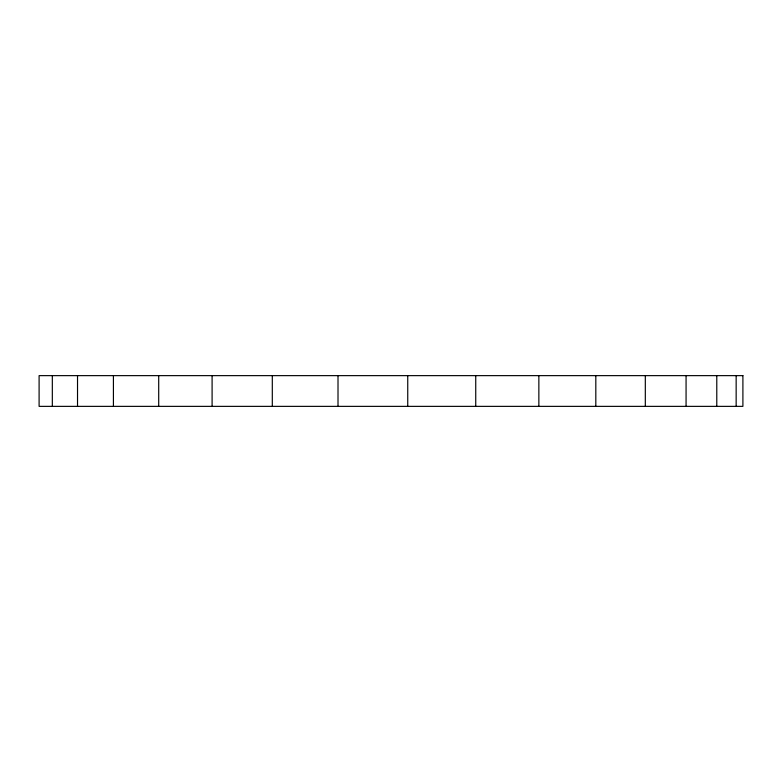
<?xml version="1.0" encoding="UTF-8"?>
<svg xmlns="http://www.w3.org/2000/svg" width="782" height="782" viewBox="0 0 782 782"><rect width="100%" height="100%" fill="white"/><g stroke="black" fill="none" stroke-linecap="round" stroke-linejoin="round"><path stroke-width="1.17" d="M736.155 375.634L736.155 406.366M716.781 375.634L716.781 406.366M686.068 375.634L686.068 406.366M645.316 375.634L645.316 406.366M595.816 375.634L595.816 406.366M538.857 375.634L538.857 406.366M475.739 375.634L475.739 406.366M407.745 375.634L407.745 406.366M338.01 375.634L338.01 406.366M272.302 375.634L272.302 406.366M212.098 375.634L212.098 406.366M158.707 375.634L158.707 406.366M113.419 375.634L113.419 406.366M77.526 375.634L77.526 406.366M52.326 375.634L52.326 406.366M742.9 375.634L39.1 375.634L39.1 406.366L742.9 406.366L742.9 375.634"/></g></svg>
